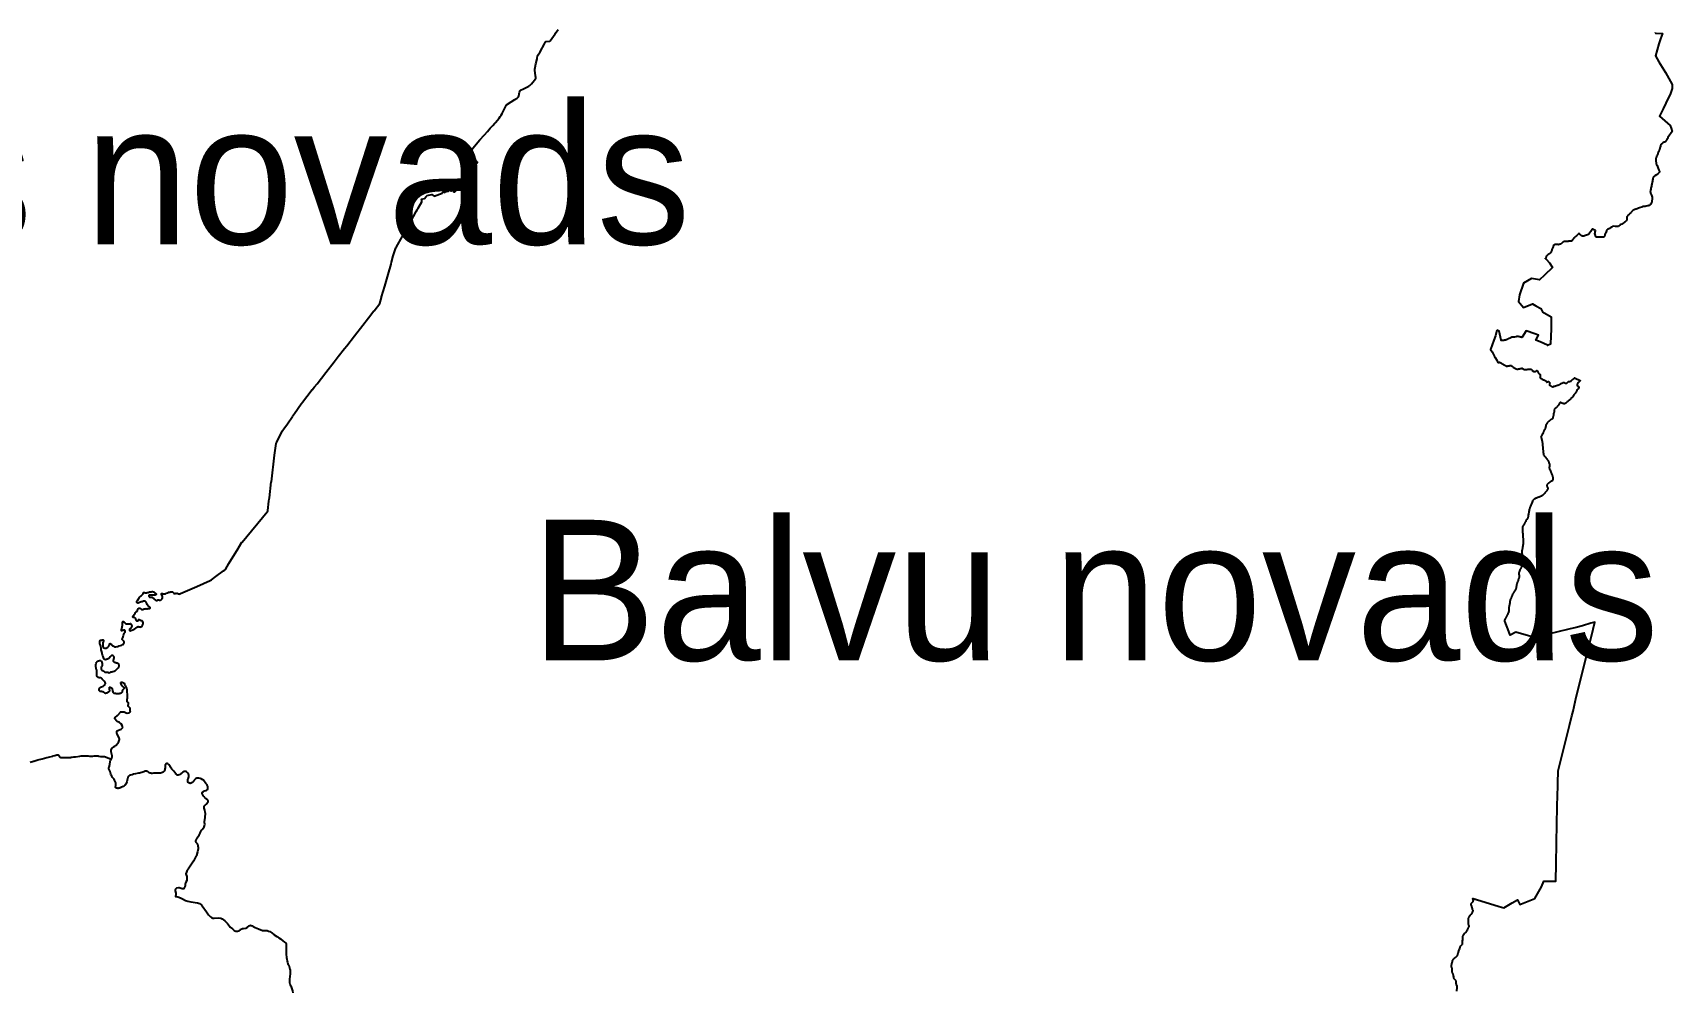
# Model space of a CAD drawing. Extents: x 293476 to 779698, y 145469 to 460400.
# Drawn here: x 671094 to 731755, y 310643 to 346090 of the extents above; entities that cross this region are included whole.
import ezdxf

# ---------------------------------------------------------------- set-up
doc = ezdxf.new("R2010")
doc.units = 0
for name, color, linetype in [('Level 25', 7, 'Continuous'), ('Level 31', 7, 'Continuous'), ('Level 57', 7, 'Continuous')]:
    doc.layers.add(name, color=color, linetype=linetype)

msp = doc.modelspace()

# ---------------------------------------------------------------- linework, layer by layer
at = {"layer": 'Level 25'}
for points in [[(681435, 332884), (681523, 332995), (681616, 333113), (681937, 333529), (682245, 333920), (682394, 334112), (682632, 334418), (682709, 334516), (682999, 334888), (683300, 335272), (683515, 335546), (683714, 335804), (683722, 335813), (683929, 336083), (683993, 336295), (684000, 336322), (684116, 336723), (684238, 337147), (684349, 337534), (684370, 337604), (684433, 337837), (684524, 338131), (684551, 338178), (684758, 338548), (684854, 338721), (685180, 339301), (685282, 339480), (685317, 339544), (685319, 339545), (685321, 339546), (685327, 339557), (685332, 339568), (685334, 339571), (685336, 339575), (685350, 339599), (685494, 339844), (685495, 339886), (685476, 339942), (685584, 339959), (685648, 340040), (685691, 340071), (685736, 340086), (685855, 340114), (685950, 340052), (686246, 340157), (686239, 340173), (686280, 340208), (686308, 340190), (686319, 340186), (686335, 340195), (686347, 340222), (686366, 340220), (686388, 340207), (686407, 340218), (686415, 340229), (686423, 340236), (686436, 340239), (686464, 340232), (686482, 340232), (686491, 340242), (686495, 340256), (686506, 340267), (686523, 340266), (686538, 340264), (686553, 340254), (686573, 340246), (686587, 340247), (686601, 340267), (686605, 340298), (686612, 340297), (686678, 340213), (686694, 340205), (686697, 340201), (687060, 340565), (687065, 340571), (687069, 340577), (687097, 340604), (687125, 340632), (687203, 340709), (687423, 340930), (687456, 340960), (687472, 341010), (687488, 341116), (687504, 341221), (687515, 341253), (687526, 341285), (687527, 341284), (687543, 341291), (687544, 341305), (687540, 341313), (687534, 341320), (687528, 341326), (687520, 341334), (687513, 341341), (687512, 341342), (687512, 341342), (687511, 341343), (687510, 341344), (687506, 341348), (687502, 341352), (687461, 341424), (687454, 341437), (687451, 341445), (687441, 341471), (687437, 341480), (687433, 341490), (687432, 341493), (687431, 341495), (687417, 341529), (687403, 341563), (687387, 341601), (687372, 341639), (687343, 341738), (687344, 341764), (687365, 341800), (687374, 341818), (687641, 342126), (687794, 342300), (687807, 342315), (687917, 342441), (688023, 342560), (688118, 342667), (688196, 342754), (688211, 342771), (688352, 342934), (688388, 342992), (688424, 343050), (688457, 343104), (688534, 343253), (688611, 343407), (688613, 343415), (688624, 343426), (688798, 343539), (688932, 343619), (688950, 343630), (688969, 343642), (689021, 343676), (689042, 343694), (689063, 343723), (689082, 343754), (689106, 343900), (689110, 343923), (689111, 343944), (689136, 343967), (689252, 344021), (689445, 344111), (689489, 344138), (689548, 344204), (689602, 344267), (689659, 344340), (689703, 344417), (689704, 344437), (689694, 344503), (689675, 344713), (689672, 344729), (689671, 344740), (689687, 344806), (689713, 344942), (689751, 345133), (689754, 345156), (689768, 345222), (689797, 345276), (689838, 345348), (689862, 345388), (690030, 345688), (690049, 345730), (690063, 345759), (690072, 345768), (690088, 345772), (690212, 345780), (690226, 345786), (690232, 345791), (690423, 346056), (690438, 346077), (690534, 346213)], [(681435, 332884), (681232, 332620), (681074, 332417), (681040, 332372), (681035, 332366), (681028, 332356), (680777, 332001), (680704, 331898)], [(673591, 322875), (673596, 322875), (673612, 322866), (673624, 322856), (673635, 322838), (673645, 322823), (673652, 322803), (673661, 322765), (673661, 322730), (673659, 322707), (673656, 322688), (673648, 322670), (673638, 322646), (673627, 322630), (673622, 322616), (673620, 322603), (673619, 322593), (673620, 322579), (673622, 322564), (673630, 322544), (673639, 322528), (673654, 322514), (673669, 322506), (673686, 322500), (673702, 322494), (673712, 322487), (673720, 322481), (673735, 322469), (673749, 322456), (673762, 322446), (673776, 322442), (673792, 322437), (673811, 322437), (673836, 322442), (673856, 322441), (673870, 322440), (673882, 322435), (673894, 322429), (673904, 322423), (673914, 322422), (673921, 322422), (673937, 322425), (673957, 322435), (673972, 322445), (673984, 322450), (673997, 322451), (674023, 322456), (674059, 322466), (674105, 322479), (674128, 322488), (674144, 322495), (674156, 322505), (674181, 322527), (674231, 322575), (674242, 322585), (674258, 322604), (674279, 322635), (674286, 322649), (674290, 322667), (674293, 322679), (674293, 322691), (674291, 322711), (674283, 322729), (674275, 322744), (674259, 322754), (674237, 322764), (674218, 322771), (674193, 322778), (674165, 322785), (674149, 322791), (674132, 322798), (674115, 322805), (674103, 322817), (674094, 322827), (674085, 322838), (674082, 322851), (674079, 322866), (674079, 322882), (674080, 322897), (674088, 322912), (674096, 322936), (674107, 322958), (674109, 322968), (674109, 322981), (674108, 322993), (674101, 323005), (674091, 323020), (674068, 323042), (674041, 323060), (674027, 323061), (674014, 323060), (674003, 323054), (673981, 323032), (673961, 323004), (673935, 322970), (673923, 322962), (673902, 322948), (673878, 322936), (673857, 322927), (673838, 322918), (673821, 322911), (673809, 322907), (673795, 322905), (673784, 322904), (673773, 322904), (673764, 322905), (673756, 322906), (673748, 322907), (673742, 322913), (673729, 322924), (673719, 322950), (673692, 323021), (673675, 323076), (673647, 323192), (673628, 323274), (673618, 323330), (673614, 323383), (673610, 323399), (673595, 323435), (673581, 323468), (673577, 323493), (673578, 323517), (673579, 323538), (673575, 323562), (673575, 323585), (673581, 323608), (673588, 323620), (673600, 323629), (673618, 323632), (673629, 323632), (673637, 323631), (673647, 323631), (673657, 323635), (673672, 323640), (673676, 323640), (673686, 323640), (673695, 323640), (673700, 323637), (673703, 323634), (673706, 323627), (673707, 323626), (673707, 323624), (673707, 323622), (673708, 323620), (673709, 323613), (673710, 323604), (673709, 323586), (673703, 323560), (673691, 323525), (673684, 323499), (673682, 323476), (673681, 323443), (673682, 323425), (673686, 323405), (673689, 323388), (673695, 323370), (673704, 323356), (673717, 323347), (673730, 323341), (673749, 323336), (673769, 323334), (673793, 323333), (673814, 323335), (673832, 323340), (673851, 323350), (673868, 323365), (673890, 323387), (673907, 323404), (673920, 323424), (673927, 323439), (673927, 323462), (673928, 323477), (673937, 323489), (673947, 323495), (673959, 323497), (673966, 323497), (673975, 323496), (673986, 323492), (673992, 323486), (673997, 323480), (674005, 323469), (674013, 323451), (674021, 323441), (674030, 323432), (674039, 323424), (674049, 323417), (674065, 323411), (674090, 323404), (674098, 323401), (674106, 323396), (674117, 323386), (674123, 323382), (674134, 323380), (674149, 323377), (674162, 323378), (674210, 323388), (674253, 323397), (674296, 323411), (674336, 323426), (674383, 323444), (674422, 323465), (674447, 323483), (674464, 323500), (674472, 323517), (674477, 323531), (674479, 323548), (674474, 323565), (674463, 323584), (674450, 323601), (674427, 323628), (674416, 323644), (674407, 323654), (674405, 323660), (674405, 323670), (674408, 323682), (674412, 323696), (674418, 323714), (674433, 323753), (674456, 323813), (674465, 323836), (674467, 323844), (674468, 323855), (674470, 323866), (674473, 323875), (674480, 323888), (674499, 323905), (674512, 323925), (674517, 323941), (674518, 323957), (674517, 323970), (674510, 323981), (674504, 323986), (674494, 323990), (674480, 323991), (674467, 323991), (674442, 323984), (674416, 323979), (674396, 323975), (674388, 323975), (674378, 323977), (674375, 323984), (674372, 323998), (674374, 324015), (674387, 324051), (674392, 324068), (674395, 324089), (674398, 324122), (674412, 324185), (674412, 324211), (674413, 324255), (674418, 324290), (674422, 324307), (674427, 324316), (674434, 324320), (674442, 324322), (674451, 324319), (674462, 324308), (674477, 324285), (674508, 324254), (674531, 324231), (674544, 324225), (674562, 324225), (674607, 324227), (674686, 324235), (674710, 324238), (674719, 324233), (674729, 324223), (674736, 324211), (674750, 324181), (674758, 324166), (674759, 324151), (674759, 324140), (674757, 324129), (674752, 324115), (674741, 324099), (674724, 324077), (674712, 324060), (674702, 324051), (674687, 324044), (674674, 324037), (674668, 324026), (674668, 324016), (674668, 324007), (674670, 323995), (674673, 323987), (674677, 323983), (674680, 323980), (674686, 323977), (674696, 323976), (674704, 323977), (674723, 323982), (674798, 324005), (674839, 324029), (674866, 324045), (674908, 324076), (674951, 324110), (674969, 324120), (674985, 324124), (674998, 324126), (675019, 324124), (675043, 324121), (675068, 324115), (675090, 324113), (675106, 324119), (675118, 324128), (675136, 324145), (675149, 324163), (675158, 324185), (675167, 324209), (675172, 324232), (675172, 324267), (675171, 324303), (675164, 324319), (675156, 324329), (675141, 324339), (675130, 324343), (675117, 324345), (675101, 324347), (675088, 324349), (675073, 324353), (675058, 324364), (675025, 324378), (675017, 324381), (675009, 324381), (675003, 324380), (674995, 324375), (674985, 324357), (674976, 324334), (674969, 324326), (674964, 324324), (674959, 324323), (674955, 324323), (674950, 324323), (674941, 324328), (674933, 324337), (674927, 324353), (674906, 324401), (674888, 324438), (674872, 324457), (674863, 324465), (674856, 324468), (674842, 324469), (674827, 324468), (674817, 324468), (674808, 324469), (674800, 324473), (674795, 324481), (674796, 324489), (674797, 324505), (674803, 324519), (674808, 324529), (674854, 324586), (674879, 324620), (674895, 324647), (674918, 324680), (674925, 324686), (674936, 324692), (674951, 324699), (674963, 324711), (674970, 324727), (674974, 324740), (674978, 324756), (674986, 324773), (674992, 324785), (674997, 324799), (675003, 324803), (675017, 324806), (675028, 324808), (675039, 324808), (675052, 324807), (675061, 324804), (675081, 324798), (675090, 324792), (675097, 324783), (675104, 324775), (675107, 324768), (675114, 324761), (675118, 324758), (675123, 324758), (675129, 324758), (675142, 324760), (675160, 324763), (675186, 324769), (675213, 324783), (675241, 324788), (675266, 324791), (675280, 324792), (675308, 324790), (675332, 324791), (675347, 324794), (675364, 324801), (675378, 324802), (675397, 324799), (675411, 324798), (675422, 324800), (675435, 324808), (675437, 324815), (675437, 324823), (675434, 324836), (675413, 324856), (675356, 324907), (675331, 324941), (675316, 324965), (675309, 324984), (675298, 325004), (675283, 325031), (675273, 325047), (675259, 325056), (675229, 325069), (675214, 325073), (675192, 325070), (675165, 325060), (675137, 325049), (675104, 325042), (675082, 325036), (675042, 325024), (675016, 325012), (675006, 325004), (674991, 324998), (674982, 324999), (674962, 325004), (674949, 325015), (674944, 325030), (674945, 325048), (674948, 325073), (674966, 325099), (675005, 325155), (675034, 325190), (675048, 325214), (675057, 325228), (675065, 325237), (675082, 325250), (675098, 325261), (675117, 325280), (675139, 325300), (675156, 325321), (675173, 325339), (675181, 325354), (675184, 325370), (675185, 325382), (675188, 325390), (675192, 325394), (675202, 325394), (675210, 325391), (675226, 325386), (675243, 325379), (675259, 325375), (675273, 325376), (675304, 325379), (675330, 325386), (675364, 325393), (675388, 325400), (675409, 325409), (675433, 325416), (675468, 325419), (675508, 325420), (675532, 325423), (675546, 325419), (675557, 325414), (675571, 325409), (675588, 325396), (675613, 325377), (675636, 325359), (675651, 325348), (675656, 325342), (675659, 325331), (675658, 325321), (675655, 325314), (675650, 325307), (675644, 325303), (675635, 325299), (675627, 325295), (675614, 325293), (675565, 325288), (675521, 325286), (675495, 325289), (675467, 325294), (675429, 325295), (675413, 325292), (675401, 325289), (675389, 325282), (675385, 325276), (675384, 325266), (675387, 325255), (675395, 325239), (675406, 325230), (675417, 325221), (675433, 325217), (675450, 325214), (675466, 325214), (675489, 325217), (675499, 325217), (675509, 325213), (675522, 325202), (675545, 325187), (675563, 325169), (675590, 325145), (675618, 325124), (675642, 325103), (675656, 325093), (675666, 325090), (675674, 325089), (675686, 325093), (675704, 325104), (675708, 325109), (675719, 325114), (675737, 325117), (675762, 325112), (675778, 325110), (675797, 325110), (675818, 325110), (675835, 325112), (675849, 325119), (675861, 325133), (675875, 325161), (675888, 325196), (675892, 325221), (675890, 325243), (675878, 325274), (675867, 325293), (675861, 325310), (675859, 325325), (675859, 325341), (675862, 325348), (675873, 325352), (675899, 325350), (675924, 325344), (675947, 325340), (675968, 325339), (675986, 325339), (676007, 325345), (676047, 325361), (676074, 325378), (676099, 325392), (676119, 325398), (676151, 325400), (676174, 325401), (676195, 325409), (676217, 325414), (676233, 325417), (676255, 325417), (676269, 325413), (676281, 325403), (676290, 325392), (676299, 325376), (676311, 325363), (676318, 325356), (676336, 325352), (676368, 325361), (676380, 325354), (676383, 325348), (676429, 325368), (676437, 325369), (676458, 325349), (676480, 325344), (676494, 325339), (676502, 325336), (676514, 325327), (676516, 325329), (676541, 325341), (676563, 325350), (677078, 325579), (677271, 325666), (677545, 325785), (677636, 325826), (677701, 325855), (677865, 325977), (678155, 326185), (678174, 326199), (678176, 326201), (678221, 326234), (678219, 326236), (678354, 326458), (678696, 327019), (678707, 327038), (678833, 327245), (678843, 327256), (679761, 328373), (679787, 328405), (679792, 328417), (679784, 328422), (679786, 328426), (679827, 328765), (679828, 328769), (679841, 328838), (679842, 328842), (679848, 328889), (679919, 329481), (679921, 329481), (680043, 330473), (680095, 330904), (680118, 330951), (680317, 331351), (680345, 331391), (680381, 331442), (680513, 331629), (680704, 331898)], [(673989, 319203), (673996, 319211), (674011, 319241), (674024, 319276), (674025, 319293), (674026, 319310), (674027, 319331), (674028, 319351), (674019, 319393), (674003, 319445), (673996, 319500), (673993, 319559), (674001, 319589), (674017, 319614), (674099, 319692), (674129, 319709), (674168, 319729), (674251, 319830), (674262, 319846), (674276, 319872), (674282, 319882), (674304, 319949), (674301, 319976), (674294, 319998), (674210, 320164), (674203, 320189), (674202, 320222), (674208, 320253), (674220, 320274), (674260, 320299), (674331, 320317), (674366, 320335), (674412, 320378), (674422, 320401), (674422, 320416), (674418, 320434), (674398, 320470), (674359, 320526), (674304, 320582), (674212, 320621), (674181, 320660), (674143, 320698), (674133, 320717), (674132, 320742), (674142, 320768), (674227, 320836), (674245, 320858), (674335, 320967), (674340, 320970), (674388, 320977), (674420, 320970), (674470, 320973), (674495, 320969), (674501, 320965), (674549, 320936), (674583, 320926), (674588, 320926), (674660, 320938), (674695, 320957), (674702, 320966), (674704, 320976), (674706, 320989), (674703, 320999), (674696, 321009), (674693, 321034), (674695, 321100), (674691, 321113), (674681, 321129), (674663, 321148), (674641, 321177), (674629, 321206), (674625, 321222), (674625, 321237), (674631, 321250), (674638, 321264), (674641, 321284), (674638, 321299), (674634, 321309), (674621, 321322), (674610, 321331), (674597, 321339), (674590, 321350), (674589, 321374), (674592, 321431), (674599, 321498), (674600, 321561), (674598, 321602), (674594, 321630), (674588, 321703), (674585, 321799), (674579, 321822), (674569, 321849), (674543, 321906), (674519, 321947), (674510, 321966), (674504, 321988), (674495, 322007), (674475, 322023), (674456, 322035), (674424, 322052), (674398, 322059), (674377, 322059), (674363, 322058), (674353, 322056), (674346, 322051), (674342, 322043), (674345, 322033), (674352, 322017), (674375, 321969), (674402, 321934), (674433, 321904), (674457, 321888), (674468, 321878), (674472, 321868), (674474, 321853), (674471, 321839), (674456, 321817), (674429, 321789), (674416, 321773), (674405, 321749), (674400, 321726), (674396, 321706), (674392, 321687), (674367, 321669), (674340, 321658), (674314, 321650), (674289, 321645), (674263, 321642), (674225, 321643), (674181, 321646), (674155, 321648), (674127, 321653), (674108, 321659), (674089, 321669), (674076, 321679), (674069, 321689), (674064, 321711), (674061, 321751), (674058, 321775), (674054, 321791), (674047, 321807), (674040, 321823), (674031, 321836), (674011, 321851), (673980, 321868), (673951, 321881), (673941, 321883), (673934, 321881), (673925, 321871), (673918, 321857), (673917, 321847), (673916, 321835), (673920, 321820), (673926, 321798), (673938, 321776), (673939, 321769), (673937, 321753), (673929, 321740), (673917, 321722), (673897, 321703), (673872, 321685), (673855, 321674), (673834, 321667), (673814, 321661), (673800, 321658), (673789, 321657), (673780, 321658), (673774, 321660), (673765, 321664), (673743, 321683), (673726, 321698), (673708, 321706), (673687, 321714), (673662, 321720), (673637, 321723), (673610, 321728), (673589, 321733), (673575, 321739), (673564, 321746), (673557, 321754), (673551, 321764), (673551, 321777), (673551, 321798), (673554, 321817), (673564, 321839), (673577, 321859), (673588, 321871), (673601, 321883), (673634, 321896), (673693, 321920), (673716, 321937), (673741, 321957), (673764, 321975), (673778, 321994), (673784, 322008), (673786, 322021), (673785, 322037), (673768, 322060), (673729, 322105), (673696, 322146), (673672, 322169), (673664, 322181), (673655, 322197), (673642, 322215), (673630, 322226), (673611, 322231), (673590, 322233), (673562, 322237), (673547, 322238), (673533, 322242), (673518, 322246), (673508, 322249), (673499, 322254), (673492, 322261), (673483, 322270), (673474, 322285), (673467, 322307), (673464, 322325), (673459, 322368), (673459, 322400), (673460, 322454), (673464, 322498), (673463, 322514), (673461, 322526), (673444, 322558), (673437, 322589), (673429, 322645), (673426, 322653), (673422, 322667), (673422, 322697), (673425, 322718), (673443, 322771), (673457, 322806), (673474, 322830), (673493, 322848), (673522, 322859), (673563, 322872), (673581, 322877), (673591, 322875)], [(670992, 319118), (671121, 319153), (671125, 319154), (671128, 319155), (671282, 319196), (671435, 319237), (671522, 319261), (671609, 319284), (671628, 319288), (671729, 319315), (671830, 319341), (671835, 319343), (671841, 319344), (671913, 319362), (671984, 319380), (672017, 319381), (672061, 319357), (672106, 319296), (672131, 319284), (672234, 319288), (672262, 319287), (672289, 319287), (672345, 319288), (672400, 319289), (672442, 319291), (672484, 319292), (672514, 319296), (672543, 319299), (672550, 319299), (672556, 319299), (672617, 319308), (672678, 319317), (672829, 319338), (672885, 319347), (672940, 319347), (672971, 319348), (673032, 319346), (673070, 319345), (673116, 319343), (673147, 319342), (673192, 319340), (673250, 319340), (673276, 319339), (673316, 319341), (673360, 319344), (673391, 319347), (673432, 319351), (673460, 319353), (673483, 319354), (673491, 319354), (673501, 319351), (673515, 319347), (673543, 319339), (673594, 319326), (673639, 319324), (673664, 319323), (673725, 319325), (673739, 319325), (673752, 319325), (673974, 319241), (673988, 319229), (673988, 319228), (673987, 319224), (673983, 319214), (673983, 319212), (673984, 319209), (673989, 319203)], [(677213, 315983), (677212, 316017), (677211, 316037), (677208, 316057), (677202, 316073), (677185, 316095), (677155, 316129), (677144, 316148), (677140, 316156), (677131, 316185), (677130, 316201), (677136, 316233), (677154, 316277), (677177, 316313), (677201, 316348), (677245, 316410), (677263, 316436), (677287, 316485), (677303, 316521), (677328, 316571), (677342, 316600), (677361, 316629), (677415, 316691), (677434, 316724), (677447, 316765), (677455, 316817), (677452, 316888), (677453, 316930), (677457, 316980), (677470, 317068), (677477, 317126), (677477, 317127), (677477, 317129), (677482, 317172), (677482, 317190), (677481, 317213), (677473, 317270), (677459, 317336), (677437, 317410), (677431, 317437), (677439, 317473), (677449, 317493), (677458, 317505), (677489, 317533), (677522, 317564), (677548, 317586), (677562, 317604), (677574, 317622), (677582, 317647), (677584, 317662), (677582, 317689), (677572, 317704), (677560, 317719), (677547, 317732), (677525, 317746), (677505, 317762), (677489, 317775), (677473, 317794), (677453, 317823), (677443, 317835), (677412, 317861), (677395, 317879), (677383, 317901), (677370, 317927), (677365, 317953), (677366, 317976), (677376, 318000), (677390, 318018), (677406, 318032), (677444, 318048), (677495, 318069), (677526, 318084), (677547, 318101), (677565, 318121), (677573, 318140), (677577, 318160), (677575, 318181), (677565, 318222), (677560, 318241), (677543, 318270), (677498, 318327), (677471, 318362), (677437, 318415), (677408, 318443), (677384, 318457), (677330, 318493), (677289, 318511), (677241, 318521), (677199, 318524), (677169, 318521), (677138, 318512), (677111, 318496), (677090, 318475), (677070, 318450), (677052, 318424), (677033, 318401), (677011, 318377), (676996, 318363), (676976, 318349), (676955, 318337), (676936, 318331), (676916, 318330), (676900, 318332), (676884, 318336), (676865, 318347), (676847, 318364), (676837, 318388), (676832, 318424), (676835, 318475), (676837, 318486), (676839, 318497), (676850, 318516), (676857, 318538), (676862, 318566), (676866, 318604), (676864, 318641), (676852, 318674), (676832, 318702), (676809, 318729), (676798, 318740), (676776, 318757), (676758, 318767), (676739, 318772), (676713, 318771), (676696, 318768), (676667, 318754), (676644, 318738), (676633, 318728), (676614, 318707), (676595, 318689), (676577, 318677), (676537, 318655), (676518, 318646), (676497, 318640), (676484, 318637), (676471, 318634), (676456, 318635), (676442, 318639), (676429, 318644), (676415, 318653), (676392, 318675), (676382, 318685), (676347, 318730), (676314, 318777), (676286, 318809), (676244, 318859), (676219, 318894), (676192, 318934), (676174, 318964), (676160, 318987), (676151, 318997), (676133, 319016), (676109, 319036), (676085, 319053), (676069, 319060), (676054, 319062), (676039, 319060), (676025, 319054), (676012, 319046), (676003, 319033), (675997, 319018), (675997, 319018), (675992, 318998), (675989, 318956), (675986, 318909), (675983, 318868), (675980, 318838), (675971, 318807), (675956, 318784), (675935, 318761), (675916, 318744), (675894, 318729), (675861, 318717), (675814, 318711), (675729, 318707), (675660, 318704), (675604, 318704), (675566, 318701), (675516, 318697), (675488, 318698), (675463, 318701), (675432, 318711), (675405, 318721), (675380, 318740), (675361, 318757), (675345, 318764), (675331, 318770), (675311, 318779), (675284, 318785), (675268, 318785), (675250, 318781), (675225, 318767), (675203, 318756), (675164, 318741), (675126, 318729), (675083, 318720), (675040, 318711), (675000, 318705), (674899, 318687), (674825, 318668), (674765, 318650), (674709, 318639), (674678, 318623), (674642, 318594), (674611, 318542), (674597, 318496), (674586, 318448), (674575, 318388), (674553, 318324), (674536, 318297), (674510, 318260), (674490, 318248), (674470, 318235), (674435, 318217), (674357, 318173), (674351, 318170), (674328, 318159), (674305, 318148), (674282, 318146), (674258, 318143), (674243, 318144), (674228, 318146), (674207, 318148), (674185, 318150), (674175, 318159), (674164, 318168), (674158, 318173), (674151, 318178), (674152, 318189), (674154, 318200), (674158, 318215), (674162, 318231), (674167, 318250), (674172, 318269), (674171, 318310), (674169, 318320), (674165, 318350), (674146, 318395), (674120, 318452), (674104, 318479), (674085, 318505), (674048, 318548), (674015, 318593), (673993, 318629), (673987, 318666), (673971, 318722), (673956, 318768), (673928, 318819), (673905, 318872), (673908, 318906), (673919, 318933), (673929, 318961), (673937, 318985), (673944, 319010), (673947, 319063), (673951, 319114), (673957, 319144), (673975, 319183), (673989, 319203)], [(677213, 315983), (677210, 315911), (677187, 315801), (677150, 315666), (677144, 315647), (677107, 315577), (677036, 315451), (676989, 315376), (676918, 315268), (676887, 315227), (676846, 315162), (676810, 315115), (676776, 315043), (676761, 314981), (676767, 314948), (676790, 314881), (676799, 314840), (676799, 314799), (676789, 314736), (676763, 314681), (676745, 314642), (676738, 314615), (676733, 314566), (676727, 314539), (676721, 314511), (676705, 314464), (676678, 314432), (676651, 314423), (676618, 314427), (676512, 314464), (676486, 314469), (676416, 314456), (676396, 314447), (676371, 314419), (676367, 314390), (676367, 314355), (676387, 314270), (676393, 314245), (676390, 314209), (676378, 314151), (676460, 314137), (676563, 314091), (676630, 314058), (676740, 314003), (676834, 313974), (676940, 313948), (677185, 313907), (677224, 313897), (677257, 313881), (677333, 313835), (677363, 313798), (677527, 313574), (677600, 313468), (677671, 313391), (677701, 313370), (677731, 313356), (677761, 313349), (677806, 313343), (677970, 313352), (678054, 313345), (678103, 313321), (678198, 313244), (678242, 313210), (678296, 313152), (678367, 313052), (678400, 313017), (678489, 312944), (678550, 312890), (678550, 312889), (678573, 312871), (678609, 312862), (678655, 312858), (678681, 312861), (678725, 312872), (678782, 312917), (678797, 312932), (678828, 312951), (678856, 312957), (678896, 312962), (678971, 312978), (679025, 313004), (679040, 313022), (679058, 313037), (679087, 313058), (679129, 313078), (679158, 313080), (679177, 313071), (679210, 313059), (679253, 313034), (679325, 313004), (679448, 312948), (679450, 312946), (679454, 312944), (679458, 312941), (679462, 312938), (679502, 312921), (679592, 312893), (679640, 312889), (679692, 312888), (679765, 312883), (679821, 312869), (679863, 312853), (679908, 312830), (679945, 312805), (680029, 312728), (680121, 312669), (680158, 312650), (680198, 312619), (680255, 312579), (680364, 312490), (680398, 312470), (680451, 312423), (680464, 312396), (680469, 312364), (680473, 312228), (680470, 312124), (680470, 312116), (680470, 312008), (680481, 311892), (680490, 311826), (680503, 311755), (680515, 311713), (680537, 311658), (680563, 311602), (680580, 311559), (680609, 311455), (680616, 311416), (680617, 311400), (680618, 311389), (680616, 311325), (680613, 311289), (680603, 311192), (680593, 311086), (680592, 311002), (680596, 310957), (680601, 310928), (680616, 310877), (680637, 310843), (680670, 310770), (680683, 310724), (680700, 310657), (680712, 310584)]]:
    msp.add_lwpolyline(points, dxfattribs=at)
at = {"layer": 'Level 31'}
for points in [[(731125, 346096), (731129, 346088), (731132, 346082), (731134, 346076), (731135, 346074), (731143, 346076), (731393, 346067), (731327, 345867), (731260, 345681), (731132, 345241), (731258, 345018), (731512, 344618), (731755, 344173), (731750, 344028), (731693, 343843), (731514, 343488), (731426, 343274), (731290, 343002), (731679, 342660), (731710, 342567), (731747, 342446), (731598, 342213), (731595, 342208), (731592, 342204), (731580, 342185), (731573, 342175), (731569, 342169), (731555, 342148), (731539, 342124), (731528, 342107), (731517, 342091), (731506, 342075), (731502, 342069), (731502, 342065), (731502, 342062), (731502, 342058), (731499, 342057), (731493, 342055), (731478, 342050), (731463, 342044), (731422, 342031), (731409, 342023), (731391, 342008), (731364, 341982), (731345, 341964), (731336, 341956), (731334, 341953), (731332, 341950), (731330, 341945), (731327, 341937), (731324, 341926), (731316, 341893), (731308, 341863), (731299, 341830), (731293, 341810), (731291, 341803), (731289, 341794), (731284, 341777), (731276, 341755), (731272, 341745), (731267, 341733), (731263, 341723), (731259, 341716), (731256, 341708), (731254, 341702), (731239, 341667), (731228, 341643), (731217, 341615), (731206, 341591), (731193, 341560), (731184, 341538), (731178, 341526), (731169, 341504), (731156, 341474), (731153, 341467), (731150, 341460), (731149, 341455), (731146, 341445), (731147, 341430), (731148, 341415), (731148, 341405), (731150, 341368), (731152, 341340), (731155, 341298), (731157, 341277), (731158, 341266), (731161, 341258), (731163, 341252), (731167, 341244), (731178, 341216), (731194, 341177), (731210, 341140), (731225, 341103), (731239, 341066), (731247, 341047), (731264, 341006), (731281, 340965), (731284, 340944), (731284, 340935), (731283, 340932), (731276, 340922), (731237, 340888), (731232, 340883), (731170, 340841), (731113, 340803), (731076, 340776), (731060, 340764), (731054, 340756), (731050, 340744), (731047, 340735), (731045, 340725), (731041, 340708), (731036, 340678), (731034, 340671), (731028, 340642), (731024, 340622), (731020, 340599), (731014, 340563), (731010, 340543), (731009, 340536), (731006, 340522), (731000, 340498), (730992, 340459), (730984, 340419), (730976, 340382), (730968, 340344), (730961, 340305), (730955, 340275), (730949, 340245), (730946, 340230), (730944, 340215), (730943, 340210), (730947, 340187), (730955, 340159), (730966, 340136), (730972, 340122), (730978, 340105), (730987, 340080), (730996, 340054), (731011, 340017), (731015, 340006), (731016, 340000), (731016, 339984), (731015, 339974), (731010, 339939), (731008, 339930), (731005, 339881), (731003, 339855), (730999, 339844), (730989, 339812), (730981, 339791), (730972, 339772), (730961, 339752), (730945, 339739), (730936, 339729), (730924, 339718), (730910, 339706), (730892, 339702), (730865, 339695), (730859, 339693), (730851, 339691), (730836, 339687), (730793, 339677), (730781, 339675), (730761, 339670), (730731, 339663), (730705, 339662), (730688, 339661), (730678, 339660), (730659, 339654), (730630, 339645), (730547, 339616), (730512, 339604), (730453, 339583), (730426, 339573), (730413, 339568), (730376, 339555), (730344, 339543), (730311, 339532), (730303, 339523), (730296, 339516), (730273, 339493), (730259, 339479), (730237, 339456), (730231, 339450), (730200, 339418), (730185, 339403), (730163, 339380), (730144, 339361), (730126, 339342), (730106, 339321), (730098, 339313), (730090, 339304), (730082, 339295), (730075, 339288), (730072, 339281), (730071, 339266), (730071, 339261), (730072, 339252), (730074, 339223), (730075, 339210), (730076, 339197), (730077, 339181), (730075, 339176), (730072, 339166), (730064, 339154), (730059, 339145), (730053, 339136), (730046, 339129), (730041, 339124), (730018, 339101), (730010, 339095), (730000, 339087), (729995, 339084), (729979, 339075), (729943, 339051), (729924, 339040), (729885, 339017), (729852, 338996), (729833, 338983), (729771, 338943), (729750, 338932), (729742, 338929), (729731, 338926), (729714, 338924), (729647, 338928), (729574, 338933), (729562, 338931), (729551, 338925), (729540, 338918), (729513, 338903), (729505, 338898), (729481, 338884), (729436, 338856), (729404, 338838), (729376, 338822), (729339, 338800), (729331, 338792), (729326, 338783), (729318, 338765), (729306, 338732), (729293, 338697), (729280, 338662), (729266, 338625), (729262, 338611), (729256, 338598), (729250, 338582), (729244, 338567), (729242, 338560), (729241, 338552), (729238, 338545), (729221, 338533), (729214, 338529), (729203, 338526), (729131, 338528), (729060, 338528), (728985, 338528), (728950, 338528), (728942, 338535), (728939, 338539), (728929, 338562), (728922, 338580), (728917, 338592), (728901, 338629), (728896, 338638), (728894, 338643), (728894, 338649), (728893, 338655), (728900, 338690), (728908, 338727), (728915, 338764), (728913, 338774), (728912, 338778), (728906, 338789), (728896, 338796), (728867, 338807), (728825, 338826), (728808, 338827), (728801, 338826), (728794, 338822), (728791, 338817), (728764, 338778), (728741, 338745), (728717, 338711), (728694, 338677), (728668, 338640), (728661, 338635), (728656, 338633), (728585, 338607), (728510, 338580), (728481, 338568), (728468, 338564), (728456, 338566), (728440, 338570), (728415, 338576), (728398, 338584), (728391, 338589), (728383, 338595), (728376, 338600), (728369, 338604), (728367, 338606), (728362, 338610), (728357, 338614), (728352, 338618), (728349, 338620), (728344, 338624), (728333, 338634), (728331, 338638), (728328, 338644), (728325, 338651), (728324, 338652), (728321, 338655), (728315, 338657), (728312, 338660), (728310, 338662), (728308, 338663), (728306, 338664), (728304, 338665), (728302, 338664), (728298, 338663), (728289, 338656), (728264, 338633), (728262, 338631), (728260, 338629), (728258, 338627), (728237, 338608), (728209, 338582), (728181, 338557), (728153, 338532), (728132, 338513), (728121, 338499), (728108, 338482), (728094, 338464), (728087, 338456), (728068, 338433), (728066, 338430), (728054, 338415), (728052, 338412), (728047, 338402), (728043, 338397), (728040, 338393), (728034, 338388), (728025, 338385), (728016, 338385), (727989, 338384), (727950, 338380), (727926, 338379), (727900, 338377), (727856, 338374), (727840, 338372), (727806, 338369), (727772, 338369), (727754, 338368), (727742, 338365), (727736, 338363), (727730, 338361), (727724, 338355), (727717, 338349), (727711, 338344), (727696, 338330), (727687, 338321), (727670, 338305), (727660, 338295), (727648, 338283), (727640, 338279), (727636, 338278), (727620, 338273), (727602, 338267), (727579, 338261), (727563, 338256), (727549, 338253), (727522, 338256), (727497, 338258), (727480, 338260), (727460, 338263), (727453, 338264), (727448, 338264), (727440, 338265), (727428, 338265), (727417, 338263), (727410, 338260), (727400, 338253), (727373, 338237), (727366, 338232), (727364, 338226), (727362, 338222), (727355, 338204), (727346, 338178), (727336, 338153), (727326, 338128), (727316, 338102), (727306, 338076), (727297, 338050), (727289, 338029), (727280, 338004), (727273, 337987), (727270, 337978), (727264, 337966), (727258, 337961), (727246, 337951), (727218, 337928), (727193, 337907), (727166, 337885), (727144, 337867), (727120, 337847), (727108, 337839), (727106, 337836), (727101, 337830), (727098, 337826), (727092, 337813), (727087, 337795), (727083, 337783), (727080, 337776), (727077, 337768), (727075, 337764), (727074, 337761), (727070, 337753), (727062, 337745), (727059, 337742), (727061, 337738), (727074, 337731), (727092, 337723), (727217, 337579), (727325, 337414), (727032, 337125), (726839, 336949), (726550, 337009), (726256, 336830), (726106, 336402), (726067, 336158), (726247, 335931), (726584, 336061), (726708, 335996), (726899, 335896), (726951, 335768), (727270, 335590), (727278, 335127), (727253, 334598), (727253, 334577), (727146, 334530), (727137, 334533), (726871, 334656), (726714, 334721), (726811, 334913), (726669, 334960), (726349, 335067), (726202, 334831), (726195, 334821), (726185, 334825), (726175, 334828), (726167, 334831), (726150, 334835), (726142, 334837), (726134, 334840), (726125, 334841), (726117, 334844), (726088, 334849), (726061, 334852), (726053, 334853), (726031, 334854), (726008, 334853), (725984, 334850), (725917, 334838), (725867, 334833), (725850, 334833), (725837, 334838), (725820, 334831), (725800, 334822), (725780, 334812), (725757, 334796), (725723, 334778), (725695, 334766), (725683, 334761), (725664, 334753), (725653, 334749), (725644, 334746), (725626, 334739), (725615, 334736), (725587, 334728), (725571, 334723), (725562, 334721), (725546, 334717), (725522, 334713), (725493, 334710), (725472, 334710), (725454, 334710), (725440, 334711), (725434, 334712), (725423, 334713), (725423, 334719), (725353, 335057), (725265, 335091)], [(725265, 335091), (725215, 334883), (725159, 334727), (725035, 334382), (725087, 334290), (725143, 334188), (725180, 334121), (725202, 334083), (725260, 333984), (725277, 333955), (725284, 333943), (725286, 333940), (725287, 333936), (725306, 333900), (725309, 333897), (725311, 333895), (725327, 333896), (725345, 333902), (725359, 333905), (725364, 333905), (725368, 333906), (725374, 333904), (725377, 333903), (725382, 333900), (725394, 333892), (725406, 333885), (725415, 333880), (725438, 333866), (725445, 333862), (725464, 333851), (725497, 333831), (725513, 333822), (725537, 333808), (725565, 333792), (725580, 333784), (725584, 333781), (725594, 333777), (725608, 333771), (725617, 333766), (725625, 333763), (725634, 333762), (725651, 333765), (725667, 333769), (725682, 333771), (725703, 333774), (725728, 333778), (725737, 333778), (725750, 333780), (725756, 333780), (725768, 333781), (725782, 333781), (725788, 333781), (725791, 333781), (725794, 333780), (725804, 333774), (725834, 333755), (725842, 333750), (725874, 333729), (725893, 333715), (725902, 333709), (725909, 333704), (725929, 333690), (725945, 333680), (725955, 333675), (725962, 333671), (725970, 333666), (725985, 333657), (726013, 333644), (726014, 333644), (726017, 333644), (726032, 333646), (726053, 333654), (726062, 333656), (726073, 333657), (726085, 333660), (726102, 333664), (726114, 333667), (726124, 333670), (726133, 333672), (726142, 333673), (726150, 333674), (726160, 333675), (726168, 333678), (726177, 333680), (726184, 333681), (726191, 333682), (726196, 333682), (726200, 333681), (726203, 333679), (726221, 333668), (726239, 333657), (726249, 333651), (726257, 333646), (726264, 333641), (726268, 333640), (726274, 333637), (726281, 333635), (726288, 333636), (726316, 333638), (726367, 333642), (726378, 333643), (726408, 333645), (726425, 333647), (726471, 333650), (726474, 333651), (726476, 333651), (726487, 333651), (726502, 333652), (726511, 333653), (726523, 333654), (726526, 333654), (726529, 333654), (726535, 333648), (726537, 333645), (726546, 333635), (726558, 333621), (726568, 333610), (726573, 333606), (726593, 333585), (726598, 333579), (726601, 333576), (726604, 333573), (726612, 333572), (726621, 333571), (726623, 333570), (726628, 333569), (726641, 333566), (726651, 333563), (726658, 333561), (726665, 333560), (726670, 333560), (726675, 333560), (726686, 333565), (726694, 333569), (726703, 333574), (726709, 333577), (726716, 333581), (726720, 333583), (726726, 333588), (726730, 333591), (726734, 333593), (726742, 333594), (726749, 333595), (726756, 333594), (726761, 333593), (726763, 333589), (726767, 333584), (726769, 333578), (726777, 333559), (726782, 333548), (726791, 333527), (726793, 333524), (726796, 333521), (726798, 333517), (726810, 333497), (726831, 333481), (726835, 333477), (726842, 333471), (726857, 333463), (726864, 333457), (726864, 333452), (726864, 333446), (726864, 333422), (726863, 333416), (726863, 333405), (726863, 333380), (726863, 333351), (726862, 333344), (726862, 333338), (726865, 333334), (726871, 333326), (726876, 333318), (726882, 333313), (726889, 333308), (726903, 333302), (726913, 333299), (726925, 333294), (726932, 333291), (726940, 333287), (726949, 333282), (726965, 333272), (726973, 333266), (726985, 333260), (726994, 333257), (727003, 333254), (727027, 333245), (727040, 333239), (727052, 333234), (727058, 333232), (727063, 333228), (727068, 333223), (727074, 333216), (727085, 333199), (727101, 333179), (727107, 333173), (727111, 333168), (727114, 333165), (727119, 333167), (727133, 333175), (727143, 333180), (727152, 333184), (727158, 333187), (727169, 333191), (727173, 333192), (727178, 333193), (727181, 333193), (727185, 333190), (727192, 333184), (727200, 333173), (727210, 333162), (727215, 333156), (727220, 333150), (727222, 333146), (727223, 333143), (727223, 333138), (727222, 333135), (727220, 333122), (727219, 333117), (727216, 333091), (727214, 333079), (727214, 333070), (727215, 333065), (727217, 333060), (727221, 333058), (727226, 333055), (727234, 333051), (727247, 333044), (727262, 333036), (727267, 333032), (727278, 333025), (727288, 333019), (727297, 333014), (727302, 333012), (727308, 333009), (727317, 333005), (727326, 333001), (727331, 333000), (727335, 332999), (727341, 333000), (727357, 333007), (727365, 333011), (727374, 333015), (727382, 333018), (727387, 333020), (727407, 333026), (727436, 333034), (727472, 333044), (727487, 333048), (727501, 333052), (727515, 333056), (727521, 333058), (727527, 333059), (727537, 333062), (727550, 333066), (727566, 333072), (727569, 333074), (727576, 333078), (727583, 333083), (727593, 333089), (727609, 333099), (727621, 333106), (727629, 333110), (727636, 333114), (727644, 333117), (727652, 333121), (727664, 333127), (727677, 333134), (727697, 333143), (727706, 333149), (727714, 333153), (727720, 333158), (727725, 333159), (727730, 333159), (727739, 333155), (727751, 333152), (727764, 333147), (727772, 333144), (727778, 333142), (727787, 333139), (727798, 333136), (727806, 333133), (727822, 333132), (727844, 333135), (727848, 333136), (727854, 333137), (727861, 333142), (727868, 333149), (727890, 333168), (727903, 333181), (727915, 333190), (727920, 333192), (727922, 333192), (727926, 333192), (727930, 333191), (727936, 333191), (727941, 333191), (727967, 333198), (727978, 333201), (727986, 333204), (727993, 333205), (728002, 333208), (728011, 333210), (728017, 333212), (728021, 333215), (728025, 333220), (728034, 333233), (728047, 333250), (728061, 333267), (728066, 333271), (728075, 333277), (728085, 333285), (728101, 333296), (728113, 333305), (728119, 333309), (728123, 333311), (728128, 333315), (728135, 333320), (728139, 333323), (728144, 333326), (728148, 333326), (728152, 333325), (728159, 333322), (728185, 333307), (728235, 333282), (728273, 333263), (728320, 333240), (728332, 333235), (728343, 333229), (728352, 333225), (728343, 333219), (728334, 333210), (728310, 333185), (728296, 333171), (728284, 333160), (728275, 333151), (728267, 333143), (728260, 333133), (728250, 333119), (728245, 333108), (728240, 333093), (728237, 333072), (728237, 333064), (728238, 333056), (728240, 333044), (728245, 333036), (728253, 333025), (728259, 333019), (728275, 333016), (728282, 333013), (728288, 333010), (728292, 333006), (728298, 333000), (728302, 332989), (728303, 332980), (728300, 332961), (728295, 332951), (728291, 332941), (728280, 332925), (728273, 332915), (728270, 332912), (728266, 332906), (728256, 332897), (728245, 332885), (728230, 332867), (728226, 332859), (728221, 332851), (728215, 332840), (728210, 332830), (728201, 332816), (728192, 332800), (728180, 332779), (728170, 332762), (728158, 332745), (728155, 332741), (728150, 332735), (728145, 332730), (728135, 332719), (728119, 332696), (728114, 332687), (728105, 332674), (728101, 332667), (728095, 332659), (728092, 332654), (728086, 332644), (728080, 332634), (728075, 332626), (728069, 332617), (728061, 332607), (728052, 332597), (728044, 332589), (728040, 332587), (728035, 332584), (728022, 332575), (728012, 332566), (728004, 332559), (727991, 332546), (727975, 332530), (727963, 332518), (727951, 332507), (727933, 332491), (727923, 332483), (727914, 332476), (727902, 332467), (727890, 332457), (727870, 332441), (727859, 332433), (727830, 332410), (727815, 332398), (727795, 332384), (727783, 332376), (727772, 332369), (727765, 332366), (727761, 332364), (727757, 332364), (727752, 332364), (727745, 332366), (727739, 332369), (727727, 332374), (727715, 332378), (727698, 332385), (727689, 332388), (727680, 332393), (727667, 332398), (727661, 332401), (727651, 332406), (727642, 332410), (727631, 332415), (727621, 332416), (727618, 332417), (727608, 332415), (727601, 332410), (727597, 332404), (727594, 332399), (727588, 332391), (727581, 332381), (727575, 332373), (727569, 332364), (727566, 332356), (727564, 332349), (727562, 332340), (727558, 332332), (727551, 332320), (727548, 332316), (727543, 332311), (727533, 332304), (727525, 332297), (727517, 332292), (727511, 332284), (727503, 332270), (727499, 332265), (727492, 332257), (727487, 332249), (727480, 332239), (727468, 332227), (727464, 332224), (727459, 332220), (727453, 332216), (727443, 332211), (727425, 332198), (727420, 332194), (727408, 332183), (727394, 332168), (727391, 332160), (727390, 332153), (727390, 332149), (727390, 332145), (727391, 332138), (727391, 332127), (727392, 332115), (727393, 332107), (727391, 332100), (727390, 332093), (727389, 332088), (727386, 332079), (727384, 332072), (727381, 332064), (727376, 332051), (727374, 332043), (727370, 332029), (727365, 332012), (727364, 332002), (727363, 331987), (727362, 331980), (727362, 331971), (727362, 331960), (727362, 331951), (727362, 331942), (727359, 331933), (727356, 331923), (727354, 331915), (727350, 331902), (727342, 331881), (727340, 331871), (727339, 331865), (727337, 331856), (727334, 331841), (727330, 331827), (727327, 331819), (727324, 331813), (727318, 331807), (727309, 331803), (727305, 331802), (727298, 331800), (727284, 331793), (727275, 331787), (727262, 331779), (727255, 331773), (727247, 331767), (727236, 331758), (727225, 331748), (727216, 331741), (727205, 331732), (727186, 331714), (727182, 331711), (727170, 331701), (727156, 331686), (727131, 331660), (727115, 331644), (727111, 331639), (727105, 331629), (727098, 331620), (727089, 331604), (727086, 331596), (727083, 331588), (727079, 331570), (727077, 331558), (727075, 331539), (727072, 331521), (727070, 331506), (727066, 331494), (727062, 331481), (727060, 331476), (727057, 331469), (727053, 331460), (727048, 331448), (727043, 331435), (727037, 331422), (727033, 331417), (727025, 331403), (727019, 331394), (727014, 331384), (727007, 331369), (727001, 331356), (726997, 331342), (726992, 331329), (726985, 331314), (726978, 331300), (726975, 331293), (726966, 331275), (726960, 331265), (726950, 331246), (726940, 331227), (726929, 331208), (726915, 331184), (726906, 331168), (726901, 331160), (726899, 331150), (726899, 331143), (726903, 331134), (726905, 331124), (726908, 331114), (726913, 331090), (726917, 331075), (726920, 331061), (726926, 331039), (726932, 331016), (726940, 330985), (726946, 330955), (726949, 330942), (726951, 330929), (726951, 330912), (726951, 330895), (726952, 330885), (726954, 330868), (726955, 330857), (726957, 330845), (726958, 330831), (726959, 330818), (726961, 330806), (726962, 330794), (726963, 330790), (726963, 330783), (726964, 330776), (726965, 330767), (726965, 330758), (726966, 330751), (726967, 330741), (726967, 330734), (726968, 330726), (726969, 330714), (726970, 330705), (726971, 330698), (726971, 330693), (726972, 330687), (726972, 330676), (726973, 330667), (726973, 330661), (726974, 330649), (726975, 330636), (726976, 330625), (726977, 330614), (726978, 330607), (726980, 330589), (726982, 330569), (726983, 330556), (726987, 330532), (726989, 330518), (726991, 330501), (726992, 330495), (726995, 330481), (727001, 330470), (727011, 330454), (727021, 330439), (727061, 330390), (727075, 330374), (727086, 330361), (727104, 330340), (727117, 330326), (727128, 330313), (727145, 330293), (727149, 330287), (727159, 330268), (727171, 330253), (727179, 330237), (727182, 330227), (727188, 330210), (727195, 330185), (727205, 330160), (727215, 330135), (727219, 330117), (727221, 330107), (727219, 330094), (727217, 330078), (727215, 330062), (727213, 330045), (727206, 330020), (727204, 330007), (727203, 329996), (727206, 329984), (727209, 329971), (727216, 329956), (727220, 329946), (727230, 329924), (727233, 329917), (727250, 329876), (727260, 329852), (727263, 329843), (727269, 329828), (727275, 329815), (727286, 329793), (727293, 329778), (727303, 329756), (727310, 329742), (727314, 329732), (727319, 329721), (727323, 329710), (727327, 329700), (727329, 329685), (727331, 329668), (727333, 329652), (727339, 329630), (727340, 329613), (727340, 329579), (727333, 329559), (727326, 329540), (727315, 329522), (727304, 329510), (727298, 329507), (727289, 329502), (727268, 329490), (727241, 329474), (727226, 329465), (727191, 329441), (727152, 329413), (727136, 329397), (727128, 329386), (727124, 329379), (727120, 329371), (727115, 329363), (727111, 329347), (727110, 329339), (727113, 329330), (727119, 329319), (727123, 329311), (727127, 329303), (727132, 329295), (727144, 329276), (727151, 329263), (727153, 329255), (727153, 329235), (727151, 329229), (727150, 329223), (727148, 329217), (727138, 329197), (727134, 329191), (727131, 329184), (727126, 329175), (727120, 329165), (727111, 329153), (727102, 329140), (727093, 329130), (727081, 329116), (727072, 329106), (727067, 329101), (727046, 329075), (727027, 329053), (727013, 329035), (727008, 329029), (726994, 329013), (726984, 329002), (726956, 328978), (726936, 328962), (726922, 328954), (726914, 328949), (726886, 328939), (726860, 328929), (726848, 328925), (726837, 328920), (726819, 328913), (726785, 328898), (726763, 328890), (726751, 328886), (726739, 328881), (726734, 328879), (726730, 328878), (726726, 328877), (726723, 328876), (726719, 328874), (726713, 328872), (726703, 328868), (726696, 328865), (726689, 328863), (726679, 328857), (726672, 328854), (726664, 328850), (726651, 328842), (726638, 328834), (726630, 328828), (726621, 328822), (726605, 328807), (726597, 328793), (726591, 328782), (726585, 328769), (726568, 328725), (726547, 328672), (726527, 328622), (726511, 328580), (726499, 328555), (726489, 328528), (726483, 328511), (726478, 328499), (726472, 328482), (726467, 328460), (726463, 328438), (726459, 328416), (726453, 328381), (726446, 328340), (726442, 328318), (726437, 328286), (726431, 328254), (726429, 328239), (726427, 328224), (726425, 328211), (726423, 328199), (726421, 328187), (726418, 328170), (726415, 328150), (726413, 328144), (726410, 328137), (726403, 328125), (726393, 328108), (726377, 328085), (726344, 328034), (726333, 328017), (726325, 328005), (726315, 327990), (726307, 327975), (726299, 327959), (726290, 327944), (726283, 327933), (726272, 327913), (726263, 327898), (726254, 327882), (726246, 327869), (726238, 327856), (726232, 327845), (726227, 327834), (726221, 327823), (726217, 327809), (726214, 327798), (726211, 327782), (726211, 327747), (726212, 327726), (726215, 327684), (726216, 327663), (726218, 327637), (726221, 327595), (726222, 327573), (726224, 327555), (726225, 327532), (726226, 327517), (726227, 327502), (726231, 327458), (726233, 327414), (726234, 327397), (726236, 327360), (726237, 327343), (726239, 327315), (726239, 327301), (726241, 327288), (726241, 327277), (726242, 327273), (726243, 327256), (726244, 327238), (726242, 327206), (726237, 327176), (726233, 327153), (726228, 327122), (726226, 327115), (726224, 327102), (726221, 327080), (726219, 327070), (726216, 327052), (726214, 327043), (726212, 327032), (726210, 327016), (726208, 327008), (726204, 326990), (726202, 326979), (726200, 326967), (726196, 326948), (726191, 326924), (726190, 326911), (726188, 326897), (726187, 326873), (726188, 326854), (726189, 326849), (726192, 326831), (726193, 326827), (726195, 326822), (726198, 326815), (726202, 326803), (726205, 326795), (726208, 326788), (726210, 326781), (726215, 326770), (726223, 326748), (726237, 326714), (726244, 326695), (726254, 326670), (726261, 326653), (726267, 326640), (726273, 326626), (726273, 326615), (726272, 326604), (726268, 326586), (726264, 326570), (726261, 326562), (726258, 326552), (726256, 326547), (726255, 326543), (726253, 326538), (726251, 326530), (726246, 326517), (726242, 326503), (726233, 326477), (726221, 326454), (726216, 326443), (726210, 326430), (726203, 326417), (726195, 326399), (726191, 326383), (726187, 326366), (726180, 326350), (726175, 326338), (726170, 326327), (726167, 326320), (726166, 326311), (726162, 326301), (726158, 326288), (726154, 326280), (726145, 326272), (726139, 326267), (726136, 326262), (726135, 326253), (726133, 326248), (726128, 326242), (726121, 326232), (726118, 326225), (726118, 326217), (726115, 326210), (726107, 326189), (726100, 326173), (726092, 326159), (726089, 326144), (726085, 326127), (726081, 326109), (726080, 326104), (726080, 326096), (726082, 326078), (726083, 326066), (726084, 326053), (726088, 326036), (726090, 326019), (726096, 325988), (726096, 325983), (726092, 325968), (726090, 325958), (726087, 325945), (726084, 325929), (726076, 325907), (726070, 325894), (726065, 325882), (726061, 325872), (726056, 325860), (726049, 325839), (726041, 325814), (726034, 325794), (726029, 325780), (726022, 325758), (726017, 325743), (726013, 325732), (726008, 325718), (726002, 325696), (725999, 325682), (725996, 325664), (725993, 325646), (725991, 325636), (725988, 325622), (725986, 325605), (725984, 325594), (725980, 325567), (725977, 325554), (725974, 325543), (725969, 325526), (725966, 325517), (725958, 325501), (725954, 325492), (725945, 325477), (725928, 325452), (725919, 325438), (725908, 325423), (725897, 325406), (725887, 325390), (725881, 325382), (725879, 325379), (725872, 325365), (725865, 325351), (725860, 325340), (725851, 325323), (725846, 325313), (725843, 325307), (725834, 325287), (725828, 325273), (725821, 325258), (725811, 325234), (725804, 325218), (725798, 325204), (725791, 325189), (725784, 325173), (725777, 325156), (725769, 325137), (725764, 325124), (725761, 325115), (725757, 325102), (725753, 325088), (725749, 325074), (725747, 325054), (725746, 325037), (725743, 325016), (725742, 325000), (725740, 324974), (725738, 324947), (725736, 324929), (725736, 324926)], [(723788, 310640), (723789, 310655), (723789, 310660), (723790, 310672), (723791, 310694), (723791, 310699), (723791, 310704), (723792, 310719), (723793, 310733), (723793, 310744), (723794, 310757), (723796, 310781), (723798, 310808), (723799, 310830), (723798, 310838), (723795, 310844), (723785, 310858), (723777, 310873), (723770, 310887), (723768, 310899), (723767, 310904), (723765, 310925), (723766, 310943), (723764, 310965), (723761, 310977), (723759, 310996), (723760, 311007), (723756, 311022), (723752, 311033), (723746, 311042), (723736, 311054), (723721, 311066), (723713, 311074), (723702, 311084), (723683, 311095), (723680, 311103), (723681, 311112), (723680, 311119), (723679, 311130), (723678, 311138), (723677, 311145), (723672, 311168), (723666, 311206), (723662, 311231), (723657, 311253), (723654, 311260), (723649, 311274), (723644, 311285), (723638, 311298), (723630, 311315), (723624, 311329), (723621, 311338), (723617, 311349), (723614, 311359), (723612, 311365), (723611, 311388), (723611, 311401), (723610, 311414), (723609, 311424), (723608, 311430), (723608, 311472), (723607, 311481), (723608, 311494), (723607, 311504), (723603, 311515), (723594, 311546), (723589, 311565), (723586, 311576), (723586, 311583), (723585, 311590), (723587, 311596), (723592, 311613), (723595, 311625), (723597, 311634), (723601, 311648), (723606, 311666), (723611, 311689), (723616, 311708), (723621, 311732), (723627, 311756), (723631, 311773), (723637, 311789), (723644, 311806), (723658, 311826), (723676, 311844), (723689, 311855), (723704, 311867), (723735, 311894), (723762, 311917), (723783, 311936), (723797, 311950), (723808, 311963), (723815, 311980), (723817, 311988), (723819, 311997), (723824, 312016), (723826, 312023), (723829, 312031), (723837, 312054), (723845, 312079), (723851, 312097), (723859, 312121), (723865, 312137), (723875, 312167), (723881, 312186), (723893, 312222), (723898, 312235), (723908, 312259), (723914, 312282), (723918, 312299), (723922, 312308), (723926, 312316), (723930, 312324), (723940, 312333), (723959, 312349), (723968, 312357), (723983, 312375), (723990, 312388), (723993, 312397), (723997, 312413), (723997, 312421), (723998, 312457), (723999, 312493), (723999, 312500), (724000, 312509), (724002, 312547), (724004, 312581), (724006, 312594), (724006, 312609), (724007, 312640), (724008, 312658), (724008, 312662), (724011, 312673), (724017, 312685), (724025, 312699), (724032, 312712), (724045, 312737), (724052, 312751), (724056, 312758), (724059, 312764), (724065, 312773), (724073, 312783), (724087, 312795), (724091, 312797), (724098, 312803), (724124, 312822), (724128, 312825), (724138, 312836), (724141, 312841), (724147, 312851), (724151, 312859), (724156, 312870), (724166, 312891), (724173, 312903), (724175, 312906), (724179, 312914), (724184, 312922), (724194, 312939), (724197, 312944), (724200, 312950), (724210, 312971), (724219, 312992), (724223, 312999), (724227, 313006), (724235, 313019), (724236, 313024), (724240, 313036), (724244, 313043), (724244, 313051), (724242, 313062), (724232, 313085), (724229, 313092), (724223, 313108), (724217, 313122), (724214, 313135), (724213, 313146), (724213, 313158), (724214, 313166), (724217, 313184), (724218, 313192), (724219, 313200), (724220, 313223), (724221, 313227), (724219, 313260), (724219, 313269), (724220, 313278), (724219, 313296), (724219, 313301), (724218, 313337), (724221, 313347), (724225, 313356), (724231, 313368), (724236, 313378), (724246, 313393), (724252, 313404), (724254, 313407), (724262, 313424), (724264, 313428), (724273, 313445), (724277, 313457), (724287, 313468), (724299, 313477), (724309, 313484), (724321, 313492), (724334, 313503), (724339, 313508), (724349, 313523), (724355, 313536), (724357, 313543), (724364, 313559), (724371, 313573), (724374, 313579), (724377, 313587), (724382, 313597), (724385, 313606), (724388, 313617), (724388, 313628), (724385, 313637), (724381, 313646), (724376, 313658), (724369, 313682), (724364, 313696), (724355, 313725), (724348, 313746), (724346, 313755), (724335, 313789), (724328, 313813), (724322, 313832), (724319, 313847), (724317, 313865), (724319, 313879), (724325, 313891), (724333, 313900), (724368, 313939), (724385, 313958), (724395, 313978), (724400, 313998), (724396, 314016), (724392, 314029), (724388, 314040), (724383, 314053), (724379, 314063), (724379, 314075), (724391, 314072), (724993, 313890), (725353, 313780), (725520, 313731), (725838, 313906), (726035, 314019), (726116, 313855), (726667, 314075), (726923, 314505), (726999, 314714), (727446, 314708), (727459, 315364), (727473, 316108), (727490, 316841), (727501, 317442), (727511, 317925), (727518, 318181), (727520, 318332), (727539, 318790), (727777, 319785), (727952, 320476), (728035, 320826), (728084, 320998), (728207, 321519), (728375, 322195), (728585, 323041), (728768, 323777), (728894, 324288), (728746, 324249), (728431, 324156), (728202, 324092), (727930, 324027), (727121, 323839), (726964, 323804), (726772, 323764), (726623, 323731), (726354, 323813), (725964, 323928), (725762, 323813), (725708, 323941), (725556, 324325), (725548, 324343), (725557, 324356), (725562, 324366), (725565, 324372), (725568, 324378), (725572, 324385), (725575, 324390), (725578, 324395), (725580, 324400), (725584, 324408), (725592, 324422), (725603, 324442), (725607, 324450), (725611, 324458), (725615, 324465), (725623, 324481), (725628, 324491), (725635, 324506), (725639, 324513), (725643, 324521), (725646, 324528), (725652, 324538), (725657, 324548), (725662, 324557), (725665, 324564), (725669, 324571), (725672, 324578), (725678, 324590), (725684, 324602), (725689, 324613), (725691, 324617), (725700, 324637), (725706, 324649), (725709, 324654), (725712, 324663), (725713, 324669), (725714, 324678), (725716, 324697), (725716, 324713), (725718, 324733), (725720, 324755), (725721, 324770), (725722, 324776), (725723, 324796), (725724, 324807), (725725, 324822), (725726, 324840), (725727, 324849), (725727, 324858), (725729, 324874), (725732, 324895), (725736, 324926)]]:
    msp.add_lwpolyline(points, dxfattribs=at)

# ---------------------------------------------------------------- texts
at = {"layer": 'Level 57'}
for s, p in [('Gulbenes novads', (641313, 338268)), ('Balvu novads', (689516, 322878))]:
    msp.add_text(s, height=5200, dxfattribs=at).set_placement(p)

doc.saveas('drawing.dxf')
